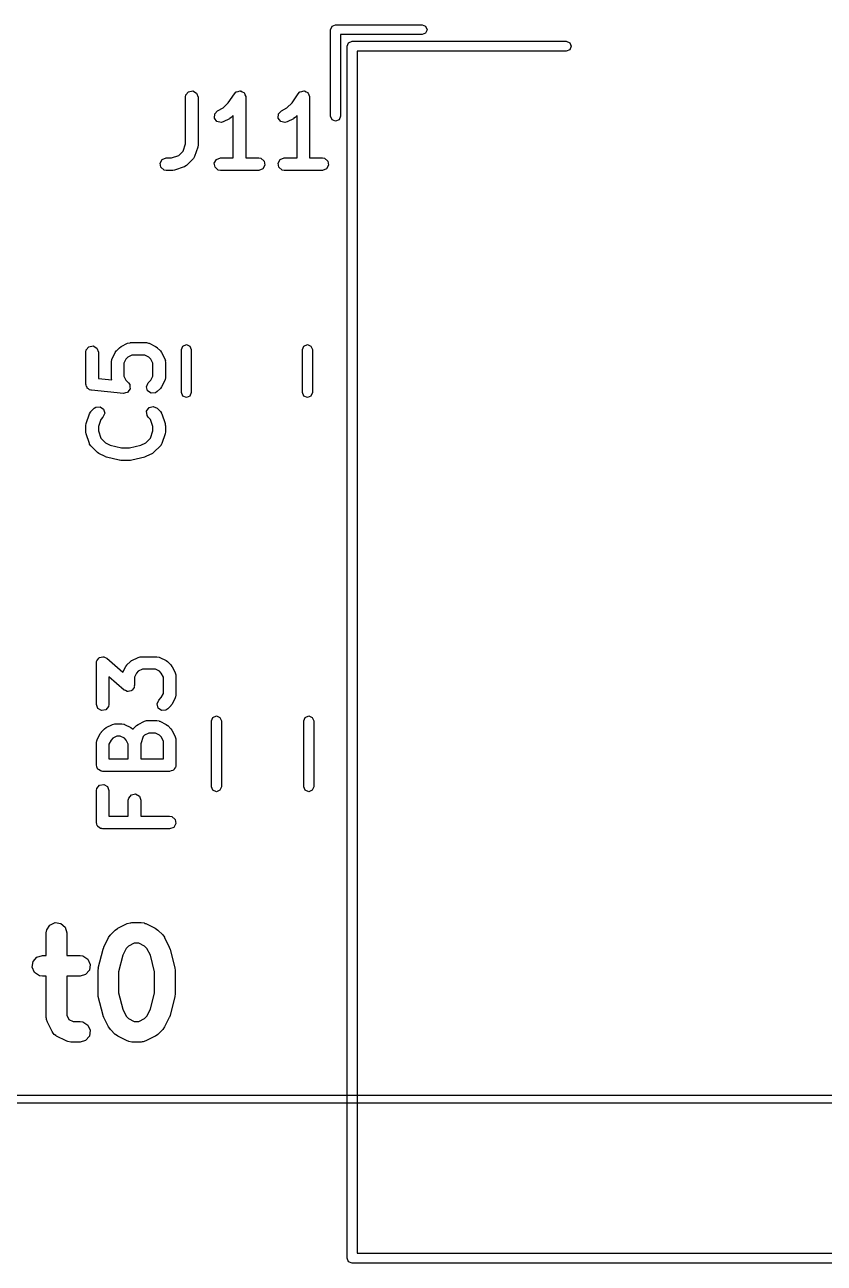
# Model space of a CAD drawing. Extents: x 0 to 4.25, y -4.42 to 0.
# Drawn here: x 2.891 to 3.273, y -4.409 to -3.818 of the extents above; entities that cross this region are included whole.
import ezdxf

# ---------------------------------------------------------------- set-up
doc = ezdxf.new("R2010")
doc.units = 0
doc.header["$MEASUREMENT"] = 0
doc.layers.add('BLACK', color=7, linetype='CONTINUOUS')

msp = doc.modelspace()

# ---------------------------------------------------------------- linework, layer by layer
at = {"layer": 'BLACK', "linetype": 'CONTINUOUS'}
for p, q in [((3.03701, -3.82008), (3.0377, -3.81841)), ((3.0377, -3.81841), (3.03937, -3.81772)), ((3.03937, -3.81772), (3.08071, -3.81772)), ((3.08071, -3.81772), (3.08238, -3.81841)), ((3.08238, -3.81841), (3.08307, -3.82008)), ((3.03701, -3.86142), (3.03701, -3.82008)), ((3.08071, -3.82244), (3.04173, -3.82244)), ((3.04173, -3.82244), (3.04173, -3.86142)), ((3.04557, -3.82628), (3.04724, -3.82559)), ((3.04724, -3.82559), (3.14961, -3.82559)), ((3.08238, -3.82175), (3.08071, -3.82244)), ((3.08307, -3.82008), (3.08238, -3.82175)), ((3.14961, -3.82559), (3.15128, -3.82628)), ((3.04488, -3.82795), (3.04557, -3.82628)), ((3.04488, -4.40669), (3.04488, -3.82795)), ((3.14961, -3.83031), (3.04961, -3.83031)), ((3.04961, -3.83031), (3.04961, -4.40433)), ((3.15128, -3.82962), (3.14961, -3.83031)), ((3.15128, -3.82628), (3.15197, -3.82795)), ((3.15197, -3.82795), (3.15128, -3.82962)), ((2.96913, -3.84968), (2.97115, -3.84932)), ((2.97115, -3.84932), (2.97293, -3.85035)), ((2.99199, -3.84968), (2.99285, -3.84953)), ((2.99285, -3.84953), (2.99368, -3.84929)), ((2.99368, -3.84929), (2.99384, -3.84935)), ((2.99384, -3.84935), (2.99401, -3.84932)), ((2.99401, -3.84932), (2.99476, -3.84976)), ((3.02246, -3.84968), (3.02332, -3.84953)), ((3.02332, -3.84953), (3.02416, -3.84929)), ((3.02416, -3.84929), (3.02432, -3.84935)), ((3.02432, -3.84935), (3.02448, -3.84932)), ((3.02448, -3.84932), (3.02524, -3.84976)), ((2.96763, -3.85228), (2.96781, -3.85125)), ((2.96763, -3.87465), (2.96763, -3.85228)), ((2.96781, -3.85125), (2.96913, -3.84968)), ((2.97293, -3.85035), (2.97363, -3.85228)), ((2.97363, -3.85228), (2.97363, -3.87514)), ((2.98562, -3.85743), (2.98811, -3.85494)), ((2.98811, -3.85494), (2.99099, -3.85062)), ((2.99099, -3.85062), (2.99171, -3.84986)), ((2.99171, -3.84986), (2.99188, -3.84981)), ((2.99188, -3.84981), (2.99199, -3.84968)), ((2.99476, -3.84976), (2.99556, -3.85011)), ((2.99556, -3.85011), (2.99564, -3.85026)), ((2.99564, -3.85026), (2.99579, -3.85035)), ((2.99579, -3.85035), (2.99608, -3.85117)), ((2.99608, -3.85117), (2.99647, -3.85195)), ((2.99647, -3.85195), (2.99643, -3.85212)), ((2.99643, -3.85212), (2.99649, -3.85228)), ((2.99649, -3.85228), (2.99649, -3.88128)), ((3.01609, -3.85743), (3.01859, -3.85494)), ((3.01859, -3.85494), (3.02147, -3.85062)), ((3.02147, -3.85062), (3.02219, -3.84986)), ((3.02219, -3.84986), (3.02235, -3.84981)), ((3.02235, -3.84981), (3.02246, -3.84968)), ((3.02524, -3.84976), (3.02604, -3.85011)), ((3.02604, -3.85011), (3.02611, -3.85026)), ((3.02611, -3.85026), (3.02626, -3.85035)), ((3.02626, -3.85035), (3.02656, -3.85117)), ((3.02656, -3.85117), (3.02695, -3.85195)), ((3.02695, -3.85195), (3.0269, -3.85212)), ((3.0269, -3.85212), (3.02696, -3.85228)), ((3.02696, -3.85228), (3.02696, -3.88128)), ((2.98147, -3.86228), (2.98159, -3.86023)), ((2.98159, -3.86023), (2.983, -3.85874)), ((2.983, -3.85874), (2.98562, -3.85743)), ((2.99049, -3.86105), (2.98951, -3.86202)), ((2.99049, -3.88128), (2.99049, -3.86105)), ((3.01195, -3.86228), (3.01207, -3.86023)), ((3.01207, -3.86023), (3.01348, -3.85874)), ((3.01348, -3.85874), (3.01609, -3.85743)), ((3.02096, -3.86105), (3.01999, -3.86202)), ((3.02096, -3.88128), (3.02096, -3.86105)), ((3.0377, -3.86309), (3.03701, -3.86142)), ((3.04173, -3.86142), (3.04104, -3.86309)), ((2.98269, -3.86393), (2.98147, -3.86228)), ((2.98469, -3.8644), (2.98269, -3.86393)), ((2.98569, -3.86411), (2.98469, -3.8644)), ((2.98873, -3.86258), (2.98569, -3.86411)), ((2.98878, -3.86253), (2.98873, -3.86258)), ((2.98951, -3.86202), (2.98878, -3.86253)), ((3.01317, -3.86393), (3.01195, -3.86228)), ((3.01516, -3.8644), (3.01317, -3.86393)), ((3.01616, -3.86411), (3.01516, -3.8644)), ((3.01921, -3.86258), (3.01616, -3.86411)), ((3.01926, -3.86253), (3.01921, -3.86258)), ((3.01999, -3.86202), (3.01926, -3.86253)), ((3.03937, -3.86378), (3.0377, -3.86309)), ((3.04104, -3.86309), (3.03937, -3.86378)), ((2.96444, -3.88013), (2.96648, -3.87809)), ((2.96648, -3.87809), (2.96763, -3.87465)), ((2.97348, -3.87609), (2.97195, -3.88066)), ((2.97363, -3.87514), (2.97347, -3.87602)), ((2.97347, -3.87602), (2.97348, -3.87609)), ((2.95549, -3.88376), (2.95651, -3.88198)), ((2.95584, -3.88578), (2.95549, -3.88376)), ((2.95651, -3.88198), (2.95844, -3.88128)), ((2.95844, -3.88128), (2.961, -3.88128)), ((2.961, -3.88128), (2.96444, -3.88013)), ((2.96818, -3.88488), (2.96733, -3.88547)), ((2.97123, -3.88183), (2.96818, -3.88488)), ((2.9713, -3.88167), (2.97123, -3.88183)), ((2.97146, -3.88157), (2.9713, -3.88167)), ((2.97195, -3.88066), (2.97146, -3.88157)), ((2.98139, -3.88376), (2.98242, -3.88198)), ((2.98175, -3.88578), (2.98139, -3.88376)), ((2.98242, -3.88198), (2.98434, -3.88128)), ((2.98434, -3.88128), (2.99049, -3.88128)), ((2.99649, -3.88128), (3.00263, -3.88128)), ((3.00263, -3.88128), (3.00366, -3.88146)), ((3.00366, -3.88146), (3.00523, -3.88278)), ((3.00559, -3.8848), (3.00456, -3.88658)), ((3.00523, -3.88278), (3.00559, -3.8848)), ((3.01187, -3.88376), (3.01289, -3.88198)), ((3.01222, -3.88578), (3.01187, -3.88376)), ((3.01289, -3.88198), (3.01482, -3.88128)), ((3.01482, -3.88128), (3.02096, -3.88128)), ((3.02696, -3.88128), (3.03311, -3.88128)), ((3.03311, -3.88128), (3.03413, -3.88146)), ((3.03413, -3.88146), (3.0357, -3.88278)), ((3.03606, -3.8848), (3.03504, -3.88658)), ((3.0357, -3.88278), (3.03606, -3.8848)), ((2.95741, -3.8871), (2.95584, -3.88578)), ((2.95844, -3.88728), (2.95741, -3.8871)), ((2.96149, -3.88728), (2.95844, -3.88728)), ((2.96155, -3.88726), (2.96149, -3.88728)), ((2.96244, -3.88713), (2.96155, -3.88726)), ((2.96701, -3.8856), (2.96244, -3.88713)), ((2.96715, -3.88549), (2.96701, -3.8856)), ((2.96733, -3.88547), (2.96715, -3.88549)), ((2.98332, -3.8871), (2.98175, -3.88578)), ((2.98434, -3.88728), (2.98332, -3.8871)), ((3.00263, -3.88728), (2.98434, -3.88728)), ((3.00456, -3.88658), (3.00263, -3.88728)), ((3.0138, -3.8871), (3.01222, -3.88578)), ((3.01482, -3.88728), (3.0138, -3.8871)), ((3.03311, -3.88728), (3.01482, -3.88728)), ((3.03504, -3.88658), (3.03311, -3.88728)), ((2.92003, -3.97402), (2.92021, -3.97299)), ((2.92021, -3.97299), (2.92153, -3.97142)), ((2.92153, -3.97142), (2.92355, -3.97106)), ((2.92355, -3.97106), (2.92533, -3.97209)), ((2.92533, -3.97209), (2.92603, -3.97402)), ((2.93406, -3.9742), (2.93459, -3.97348)), ((2.93459, -3.97348), (2.93462, -3.97342)), ((2.93462, -3.97342), (2.93614, -3.9719)), ((2.93614, -3.9719), (2.93688, -3.97138)), ((2.93688, -3.97138), (2.93692, -3.97134)), ((2.93692, -3.97134), (2.93997, -3.96981)), ((2.93997, -3.96981), (2.94097, -3.96951)), ((2.94097, -3.96951), (2.94114, -3.96956)), ((2.94114, -3.96956), (2.94131, -3.96949)), ((2.94131, -3.96949), (2.94893, -3.96949)), ((2.94893, -3.96949), (2.94996, -3.96968)), ((2.94996, -3.96968), (2.9501, -3.96979)), ((2.9501, -3.96979), (2.95027, -3.96981)), ((2.95027, -3.96981), (2.95332, -3.97134)), ((2.95332, -3.97134), (2.95404, -3.97187)), ((2.95404, -3.97187), (2.9541, -3.9719)), ((2.9541, -3.9719), (2.95562, -3.97342)), ((2.95562, -3.97342), (2.95614, -3.97416)), ((2.96571, -3.97279), (2.9664, -3.97112)), ((2.96571, -3.99336), (2.96571, -3.97279)), ((2.9664, -3.97112), (2.96807, -3.97042)), ((2.96807, -3.97042), (2.96974, -3.97112)), ((2.96974, -3.97112), (2.97043, -3.97279)), ((2.97043, -3.97279), (2.97043, -3.99336)), ((3.02358, -3.97279), (3.02427, -3.97112)), ((3.02358, -3.99336), (3.02358, -3.97279)), ((3.02427, -3.97112), (3.02594, -3.97042)), ((3.02594, -3.97042), (3.02762, -3.97112)), ((3.02762, -3.97112), (3.02831, -3.97279)), ((3.02831, -3.97279), (3.02831, -3.99336)), ((2.92003, -3.98926), (2.92003, -3.97402)), ((2.92603, -3.97402), (2.92603, -3.98654)), ((2.93222, -3.97859), (2.9324, -3.97756)), ((2.93222, -3.98621), (2.93222, -3.97859)), ((2.9324, -3.97756), (2.93251, -3.97743)), ((2.93251, -3.97743), (2.93253, -3.97725)), ((2.93253, -3.97725), (2.93406, -3.9742)), ((2.93921, -3.97732), (2.93822, -3.9793)), ((2.93822, -3.9793), (2.93822, -3.9855)), ((2.94004, -3.97648), (2.93921, -3.97732)), ((2.94202, -3.97549), (2.94004, -3.97648)), ((2.94822, -3.97549), (2.94202, -3.97549)), ((2.9502, -3.97648), (2.94822, -3.97549)), ((2.95104, -3.97732), (2.9502, -3.97648)), ((2.95203, -3.9793), (2.95104, -3.97732)), ((2.95203, -3.9855), (2.95203, -3.9793)), ((2.95614, -3.97416), (2.95619, -3.9742)), ((2.95619, -3.9742), (2.95771, -3.97725)), ((2.95771, -3.97725), (2.95801, -3.97825)), ((2.95801, -3.97825), (2.95797, -3.97842)), ((2.95797, -3.97842), (2.95803, -3.97859)), ((2.95803, -3.97859), (2.95803, -3.98621)), ((2.93822, -3.9855), (2.93921, -3.98748)), ((2.95104, -3.98748), (2.95203, -3.9855)), ((2.92025, -3.98986), (2.92003, -3.98926)), ((2.92029, -3.99049), (2.92025, -3.98986)), ((2.92059, -3.99079), (2.92029, -3.99049)), ((2.92073, -3.99119), (2.92059, -3.99079)), ((2.92128, -3.9915), (2.92073, -3.99119)), ((2.92173, -3.99196), (2.92128, -3.9915)), ((2.92603, -3.98654), (2.93242, -3.98718)), ((2.93228, -3.98638), (2.93222, -3.98621)), ((2.93224, -3.98655), (2.93228, -3.98638)), ((2.93242, -3.98718), (2.93224, -3.98655)), ((2.93921, -3.98748), (2.94039, -3.98866)), ((2.94039, -3.98866), (2.94098, -3.98951)), ((2.94098, -3.98951), (2.94099, -3.98953)), ((2.94099, -3.98953), (2.941, -3.98955)), ((2.941, -3.98955), (2.94108, -3.99055)), ((2.94108, -3.99055), (2.94116, -3.99156)), ((2.94899, -3.99052), (2.94986, -3.98866)), ((2.94952, -3.9925), (2.94899, -3.99052)), ((2.94986, -3.98866), (2.95104, -3.98748)), ((2.95562, -3.99138), (2.9541, -3.9929)), ((2.95565, -3.99132), (2.95562, -3.99138)), ((2.95619, -3.9906), (2.95565, -3.99132)), ((2.95771, -3.98755), (2.95619, -3.9906)), ((2.95773, -3.98737), (2.95771, -3.98755)), ((2.95785, -3.98724), (2.95773, -3.98737)), ((2.95803, -3.98621), (2.95785, -3.98724)), ((2.9224, -3.99215), (2.92173, -3.99196)), ((2.92251, -3.99221), (2.9224, -3.99215)), ((2.92258, -3.9922), (2.92251, -3.99221)), ((2.92273, -3.99224), (2.92258, -3.9922)), ((2.93797, -3.99377), (2.92273, -3.99224)), ((2.93799, -3.99376), (2.93797, -3.99377)), ((2.938, -3.99377), (2.93799, -3.99376)), ((2.93898, -3.99351), (2.938, -3.99377)), ((2.93996, -3.99326), (2.93898, -3.99351)), ((2.93997, -3.99324), (2.93996, -3.99326)), ((2.93999, -3.99324), (2.93997, -3.99324)), ((2.94057, -3.99241), (2.93999, -3.99324)), ((2.94115, -3.99159), (2.94057, -3.99241)), ((2.94116, -3.99156), (2.94115, -3.99157)), ((2.94115, -3.99157), (2.94115, -3.99159)), ((2.9512, -3.99368), (2.94952, -3.9925)), ((2.95325, -3.9935), (2.9512, -3.99368)), ((2.9541, -3.9929), (2.95325, -3.9935)), ((2.9664, -3.99503), (2.96571, -3.99336)), ((2.96807, -3.99572), (2.9664, -3.99503)), ((2.96974, -3.99503), (2.96807, -3.99572)), ((2.97043, -3.99336), (2.96974, -3.99503)), ((3.02427, -3.99503), (3.02358, -3.99336)), ((3.02594, -3.99572), (3.02427, -3.99503)), ((3.02762, -3.99503), (3.02594, -3.99572)), ((3.02831, -3.99336), (3.02762, -3.99503)), ((2.92171, -4.00355), (2.9222, -4.00263)), ((2.9222, -4.00263), (2.92235, -4.00254)), ((2.92235, -4.00254), (2.92243, -4.00237)), ((2.92243, -4.00237), (2.92395, -4.00085)), ((2.92395, -4.00085), (2.92481, -4.00025)), ((2.92481, -4.00025), (2.92685, -4.00007)), ((2.92685, -4.00007), (2.92853, -4.00125)), ((2.92906, -4.00323), (2.9282, -4.00509)), ((2.92853, -4.00125), (2.92906, -4.00323)), ((2.94908, -4.00219), (2.95026, -4.00051)), ((2.94926, -4.00424), (2.94908, -4.00219)), ((2.95026, -4.00051), (2.95224, -3.99998)), ((2.95224, -3.99998), (2.9541, -4.00085)), ((2.9541, -4.00085), (2.95562, -4.00237)), ((2.95562, -4.00237), (2.95622, -4.00323)), ((2.95622, -4.00323), (2.95624, -4.00341)), ((2.92003, -4.00907), (2.92018, -4.00818)), ((2.92003, -4.01211), (2.92003, -4.00907)), ((2.92018, -4.00812), (2.92171, -4.00355)), ((2.92018, -4.00818), (2.92018, -4.00812)), ((2.92717, -4.00612), (2.92603, -4.00955)), ((2.9282, -4.00509), (2.92717, -4.00612)), ((2.94986, -4.00509), (2.94926, -4.00424)), ((2.95088, -4.00612), (2.94986, -4.00509)), ((2.95203, -4.00955), (2.95088, -4.00612)), ((2.95624, -4.00341), (2.95635, -4.00355)), ((2.95635, -4.00355), (2.95787, -4.00812)), ((2.95787, -4.00812), (2.958, -4.009)), ((2.958, -4.009), (2.95803, -4.00907)), ((2.95803, -4.00907), (2.95803, -4.01211)), ((2.92005, -4.01218), (2.92003, -4.01211)), ((2.92018, -4.01306), (2.92005, -4.01218)), ((2.92171, -4.01763), (2.92018, -4.01306)), ((2.92603, -4.00955), (2.92603, -4.01163)), ((2.92603, -4.01163), (2.92717, -4.01506)), ((2.92717, -4.01506), (2.92938, -4.01727)), ((2.94868, -4.01727), (2.95088, -4.01506)), ((2.95088, -4.01506), (2.95203, -4.01163)), ((2.95203, -4.01163), (2.95203, -4.00955)), ((2.95787, -4.01306), (2.95635, -4.01763)), ((2.95803, -4.01211), (2.95787, -4.013)), ((2.95787, -4.013), (2.95787, -4.01306)), ((2.92182, -4.01777), (2.92171, -4.01763)), ((2.92183, -4.01795), (2.92182, -4.01777)), ((2.92243, -4.01881), (2.92183, -4.01795)), ((2.92548, -4.02185), (2.92243, -4.01881)), ((2.92938, -4.01727), (2.93169, -4.01843)), ((2.93169, -4.01843), (2.93711, -4.01978)), ((2.93711, -4.01978), (2.94094, -4.01978)), ((2.94094, -4.01978), (2.94636, -4.01843)), ((2.94636, -4.01843), (2.94868, -4.01727)), ((2.95562, -4.01881), (2.95258, -4.02185)), ((2.9557, -4.01864), (2.95562, -4.01881)), ((2.95585, -4.01855), (2.9557, -4.01864)), ((2.95635, -4.01763), (2.95585, -4.01855)), ((2.92554, -4.02188), (2.92548, -4.02185)), ((2.92626, -4.02242), (2.92554, -4.02188)), ((2.9293, -4.02394), (2.92626, -4.02242)), ((2.92945, -4.02396), (2.9293, -4.02394)), ((2.92992, -4.02417), (2.92945, -4.02396)), ((2.93601, -4.02569), (2.92992, -4.02417)), ((2.93615, -4.02568), (2.93601, -4.02569)), ((2.93674, -4.02578), (2.93615, -4.02568)), ((2.94131, -4.02578), (2.93674, -4.02578)), ((2.94144, -4.02573), (2.94131, -4.02578)), ((2.94204, -4.02569), (2.94144, -4.02573)), ((2.94814, -4.02417), (2.94204, -4.02569)), ((2.94825, -4.02409), (2.94814, -4.02417)), ((2.94875, -4.02394), (2.94825, -4.02409)), ((2.9518, -4.02242), (2.94875, -4.02394)), ((2.95184, -4.02237), (2.9518, -4.02242)), ((2.95258, -4.02185), (2.95184, -4.02237)), ((2.92519, -4.12175), (2.92525, -4.12142)), ((2.92525, -4.12142), (2.92577, -4.1208)), ((2.92577, -4.1208), (2.92619, -4.1201)), ((2.92619, -4.1201), (2.92641, -4.12003)), ((2.92641, -4.12003), (2.92657, -4.11984)), ((2.92657, -4.11984), (2.92736, -4.1197)), ((2.92736, -4.1197), (2.92813, -4.11944)), ((2.92813, -4.11944), (2.92835, -4.11953)), ((2.92835, -4.11953), (2.92859, -4.11949)), ((2.92859, -4.11949), (2.92929, -4.11989)), ((2.92929, -4.11989), (2.93004, -4.12018)), ((2.93004, -4.12018), (2.93772, -4.1269)), ((2.94118, -4.12184), (2.94192, -4.12133)), ((2.94192, -4.12133), (2.94196, -4.12128)), ((2.94196, -4.12128), (2.94501, -4.11976)), ((2.94501, -4.11976), (2.94601, -4.11946)), ((2.94601, -4.11946), (2.94618, -4.1195)), ((2.94618, -4.1195), (2.94635, -4.11944)), ((2.94635, -4.11944), (2.95397, -4.11944)), ((2.95397, -4.11944), (2.955, -4.11962)), ((2.955, -4.11962), (2.95513, -4.11974)), ((2.95513, -4.11974), (2.95531, -4.11976)), ((2.95531, -4.11976), (2.95836, -4.12128)), ((2.95836, -4.12128), (2.95908, -4.12182)), ((2.92507, -4.12244), (2.92515, -4.122)), ((2.92507, -4.14225), (2.92507, -4.12244)), ((2.92512, -4.12186), (2.92519, -4.12175)), ((2.92515, -4.122), (2.92512, -4.12186)), ((2.93772, -4.1269), (2.9391, -4.12415)), ((2.9391, -4.12415), (2.93963, -4.12343)), ((2.93963, -4.12343), (2.93966, -4.12337)), ((2.93966, -4.12337), (2.94118, -4.12184)), ((2.94425, -4.12727), (2.94326, -4.12925)), ((2.94508, -4.12643), (2.94425, -4.12727)), ((2.94706, -4.12544), (2.94508, -4.12643)), ((2.95326, -4.12544), (2.94706, -4.12544)), ((2.95524, -4.12643), (2.95326, -4.12544)), ((2.95608, -4.12727), (2.95524, -4.12643)), ((2.95707, -4.12925), (2.95608, -4.12727)), ((2.95908, -4.12182), (2.95914, -4.12184)), ((2.95914, -4.12184), (2.96066, -4.12337)), ((2.96066, -4.12337), (2.96118, -4.1241)), ((2.96118, -4.1241), (2.96123, -4.12415)), ((2.96123, -4.12415), (2.96275, -4.1272)), ((2.96275, -4.1272), (2.96305, -4.12819)), ((2.93828, -4.13537), (2.93107, -4.12905)), ((2.93107, -4.12905), (2.93107, -4.14225)), ((2.94326, -4.13311), (2.94318, -4.13355)), ((2.94326, -4.12925), (2.94326, -4.13311)), ((2.95707, -4.13697), (2.95707, -4.12925)), ((2.96305, -4.12819), (2.96301, -4.12837)), ((2.96301, -4.12837), (2.96307, -4.12854)), ((2.96307, -4.12854), (2.96307, -4.13768)), ((2.93904, -4.13566), (2.93828, -4.13537)), ((2.93974, -4.13606), (2.93904, -4.13566)), ((2.93997, -4.13602), (2.93974, -4.13606)), ((2.9402, -4.13611), (2.93997, -4.13602)), ((2.94096, -4.13585), (2.9402, -4.13611)), ((2.94176, -4.13571), (2.94096, -4.13585)), ((2.94191, -4.13552), (2.94176, -4.13571)), ((2.94214, -4.13545), (2.94191, -4.13552)), ((2.94256, -4.13475), (2.94214, -4.13545)), ((2.94308, -4.13413), (2.94256, -4.13475)), ((2.94314, -4.1338), (2.94308, -4.13413)), ((2.9432, -4.13369), (2.94314, -4.1338)), ((2.94318, -4.13355), (2.9432, -4.13369)), ((2.9549, -4.14013), (2.95608, -4.13895)), ((2.95608, -4.13895), (2.95707, -4.13697)), ((2.96275, -4.13902), (2.96123, -4.14207)), ((2.96277, -4.13884), (2.96275, -4.13902)), ((2.96289, -4.13871), (2.96277, -4.13884)), ((2.96307, -4.13768), (2.96289, -4.13871)), ((2.92577, -4.14418), (2.92507, -4.14225)), ((2.92755, -4.14521), (2.92577, -4.14418)), ((2.92957, -4.14485), (2.92755, -4.14521)), ((2.93089, -4.14328), (2.92957, -4.14485)), ((2.93107, -4.14225), (2.93089, -4.14328)), ((2.95403, -4.14199), (2.9549, -4.14013)), ((2.95456, -4.14397), (2.95403, -4.14199)), ((2.95624, -4.14515), (2.95456, -4.14397)), ((2.95829, -4.14497), (2.95624, -4.14515)), ((2.95914, -4.14437), (2.95829, -4.14497)), ((2.96066, -4.14285), (2.95914, -4.14437)), ((2.96069, -4.14279), (2.96066, -4.14285)), ((2.96123, -4.14207), (2.96069, -4.14279)), ((2.94501, -4.15176), (2.94806, -4.15023)), ((2.94806, -4.15023), (2.94906, -4.14994)), ((2.94906, -4.14994), (2.94923, -4.14998)), ((2.94923, -4.14998), (2.9494, -4.14992)), ((2.9494, -4.14992), (2.95397, -4.14992)), ((2.95397, -4.14992), (2.955, -4.1501)), ((2.955, -4.1501), (2.95513, -4.15021)), ((2.95513, -4.15021), (2.95531, -4.15023)), ((2.95531, -4.15023), (2.95836, -4.15176)), ((2.98008, -4.15009), (2.98077, -4.14842)), ((2.98008, -4.18156), (2.98008, -4.15009)), ((2.98077, -4.14842), (2.98244, -4.14773)), ((2.98244, -4.14773), (2.98411, -4.14842)), ((2.98411, -4.14842), (2.9848, -4.15009)), ((2.9848, -4.15009), (2.9848, -4.18156)), ((3.02417, -4.15009), (3.02487, -4.14842)), ((3.02417, -4.18156), (3.02417, -4.15009)), ((3.02487, -4.14842), (3.02654, -4.14773)), ((3.02654, -4.14773), (3.02821, -4.14842)), ((3.02821, -4.14842), (3.0289, -4.15009)), ((3.0289, -4.15009), (3.0289, -4.18156)), ((2.92538, -4.1592), (2.92691, -4.15615)), ((2.92691, -4.15615), (2.92744, -4.15543)), ((2.92744, -4.15543), (2.92747, -4.15537)), ((2.92747, -4.15537), (2.92899, -4.15384)), ((2.92899, -4.15384), (2.92973, -4.15333)), ((2.92973, -4.15333), (2.92977, -4.15328)), ((2.92977, -4.15328), (2.93282, -4.15176)), ((2.93282, -4.15176), (2.93382, -4.15146)), ((2.93382, -4.15146), (2.93399, -4.1515)), ((2.93399, -4.1515), (2.93416, -4.15144)), ((2.93416, -4.15144), (2.93721, -4.15144)), ((2.93721, -4.15144), (2.93824, -4.15162)), ((2.93824, -4.15162), (2.93837, -4.15174)), ((2.93837, -4.15174), (2.93855, -4.15176)), ((2.93855, -4.15176), (2.9416, -4.15328)), ((2.9416, -4.15328), (2.94232, -4.15382)), ((2.94232, -4.15382), (2.94238, -4.15384)), ((2.94238, -4.15384), (2.94258, -4.15404)), ((2.94258, -4.15404), (2.94263, -4.15401)), ((2.94263, -4.15401), (2.94271, -4.15384)), ((2.94271, -4.15384), (2.94423, -4.15232)), ((2.94423, -4.15232), (2.94497, -4.15181)), ((2.94497, -4.15181), (2.94501, -4.15176)), ((2.94813, -4.15691), (2.94745, -4.15759)), ((2.95011, -4.15592), (2.94813, -4.15691)), ((2.95326, -4.15592), (2.95011, -4.15592)), ((2.95524, -4.15691), (2.95326, -4.15592)), ((2.95608, -4.15774), (2.95524, -4.15691)), ((2.95836, -4.15176), (2.95908, -4.15229)), ((2.95908, -4.15229), (2.95914, -4.15232)), ((2.95914, -4.15232), (2.96066, -4.15384)), ((2.96066, -4.15384), (2.96118, -4.15458)), ((2.96118, -4.15458), (2.96123, -4.15462)), ((2.96123, -4.15462), (2.96275, -4.15767)), ((2.92507, -4.16054), (2.92525, -4.15951)), ((2.92507, -4.1712), (2.92507, -4.16054)), ((2.92525, -4.15951), (2.92536, -4.15937)), ((2.92536, -4.15937), (2.92538, -4.1592)), ((2.93206, -4.15927), (2.93107, -4.16125)), ((2.93107, -4.16125), (2.93107, -4.1682)), ((2.93289, -4.15843), (2.93206, -4.15927)), ((2.93487, -4.15744), (2.93289, -4.15843)), ((2.9365, -4.15744), (2.93487, -4.15744)), ((2.93848, -4.15843), (2.9365, -4.15744)), ((2.93932, -4.15927), (2.93848, -4.15843)), ((2.9403, -4.16125), (2.93932, -4.15927)), ((2.9403, -4.1682), (2.9403, -4.16125)), ((2.94745, -4.15759), (2.9463, -4.16102)), ((2.9463, -4.16102), (2.9463, -4.1682)), ((2.95707, -4.15972), (2.95608, -4.15774)), ((2.95707, -4.1682), (2.95707, -4.15972)), ((2.96275, -4.15767), (2.96305, -4.15867)), ((2.96305, -4.15867), (2.96301, -4.15884)), ((2.96301, -4.15884), (2.96307, -4.15901)), ((2.96307, -4.15901), (2.96307, -4.1712)), ((2.93107, -4.1682), (2.9403, -4.1682)), ((2.9463, -4.1682), (2.95707, -4.1682)), ((2.92533, -4.17194), (2.92507, -4.1712)), ((2.92547, -4.1727), (2.92533, -4.17194)), ((2.92568, -4.17288), (2.92547, -4.1727)), ((2.92577, -4.17313), (2.92568, -4.17288)), ((2.92644, -4.17352), (2.92577, -4.17313)), ((2.92704, -4.17402), (2.92644, -4.17352)), ((2.92743, -4.17409), (2.92704, -4.17402)), ((2.92755, -4.17416), (2.92743, -4.17409)), ((2.92768, -4.17414), (2.92755, -4.17416)), ((2.92807, -4.1742), (2.92768, -4.17414)), ((2.96007, -4.1742), (2.92807, -4.1742)), ((2.9608, -4.17394), (2.96007, -4.1742)), ((2.96157, -4.1738), (2.9608, -4.17394)), ((2.96174, -4.17359), (2.96157, -4.1738)), ((2.962, -4.1735), (2.96174, -4.17359)), ((2.96238, -4.17283), (2.962, -4.1735)), ((2.96289, -4.17223), (2.96238, -4.17283)), ((2.96295, -4.17184), (2.96289, -4.17223)), ((2.96302, -4.17172), (2.96295, -4.17184)), ((2.96307, -4.1712), (2.963, -4.17159)), ((2.963, -4.17159), (2.96302, -4.17172)), ((2.92657, -4.1808), (2.92859, -4.18044)), ((2.92859, -4.18044), (2.93036, -4.18147)), ((2.92507, -4.18339), (2.92525, -4.18237)), ((2.92507, -4.19863), (2.92507, -4.18339)), ((2.92525, -4.18237), (2.92657, -4.1808)), ((2.93036, -4.18147), (2.93107, -4.18339)), ((2.93107, -4.18339), (2.93107, -4.19563)), ((2.94049, -4.18694), (2.9418, -4.18537)), ((2.9418, -4.18537), (2.94383, -4.18501)), ((2.94383, -4.18501), (2.9456, -4.18604)), ((2.9456, -4.18604), (2.9463, -4.18797)), ((2.98077, -4.18323), (2.98008, -4.18156)), ((2.98244, -4.18392), (2.98077, -4.18323)), ((2.98411, -4.18323), (2.98244, -4.18392)), ((2.9848, -4.18156), (2.98411, -4.18323)), ((3.02487, -4.18323), (3.02417, -4.18156)), ((3.02654, -4.18392), (3.02487, -4.18323)), ((3.02821, -4.18323), (3.02654, -4.18392)), ((3.0289, -4.18156), (3.02821, -4.18323)), ((2.9403, -4.18797), (2.94049, -4.18694)), ((2.9403, -4.19563), (2.9403, -4.18797)), ((2.9463, -4.18797), (2.9463, -4.19563)), ((2.93107, -4.19563), (2.9403, -4.19563)), ((2.9463, -4.19563), (2.96007, -4.19563)), ((2.96007, -4.19563), (2.96109, -4.19581)), ((2.96109, -4.19581), (2.96266, -4.19713)), ((2.96266, -4.19713), (2.96302, -4.19915)), ((2.92533, -4.19937), (2.92507, -4.19863)), ((2.92547, -4.20013), (2.92533, -4.19937)), ((2.92568, -4.20031), (2.92547, -4.20013)), ((2.92577, -4.20056), (2.92568, -4.20031)), ((2.92644, -4.20095), (2.92577, -4.20056)), ((2.92704, -4.20145), (2.92644, -4.20095)), ((2.92743, -4.20152), (2.92704, -4.20145)), ((2.92755, -4.20159), (2.92743, -4.20152)), ((2.92768, -4.20156), (2.92755, -4.20159)), ((2.92807, -4.20163), (2.92768, -4.20156)), ((2.96007, -4.20163), (2.92807, -4.20163)), ((2.962, -4.20093), (2.96007, -4.20163)), ((2.96302, -4.19915), (2.962, -4.20093)), ((2.9011, -4.25129), (2.9013, -4.2499)), ((2.9011, -4.26212), (2.9011, -4.25129)), ((2.9013, -4.2499), (2.9028, -4.24757)), ((2.9028, -4.24757), (2.90532, -4.24642)), ((2.90532, -4.24642), (2.90807, -4.24682)), ((2.90807, -4.24682), (2.91016, -4.24863)), ((2.91016, -4.24863), (2.91094, -4.25129)), ((2.91094, -4.25129), (2.91094, -4.26212)), ((2.93178, -4.25231), (2.93403, -4.25006)), ((2.93403, -4.25006), (2.93517, -4.24922)), ((2.93517, -4.24922), (2.93525, -4.2492)), ((2.93525, -4.2492), (2.93531, -4.24914)), ((2.93531, -4.24914), (2.93981, -4.24689)), ((2.93981, -4.24689), (2.94115, -4.24645)), ((2.94115, -4.24645), (2.94159, -4.2465)), ((2.94159, -4.2465), (2.94201, -4.24637)), ((2.94201, -4.24637), (2.94651, -4.24637)), ((2.94651, -4.24637), (2.94791, -4.24657)), ((2.94791, -4.24657), (2.94828, -4.24681)), ((2.94828, -4.24681), (2.94871, -4.24689)), ((2.94871, -4.24689), (2.95321, -4.24914)), ((2.95321, -4.24914), (2.95437, -4.24995)), ((2.95437, -4.24995), (2.95442, -4.25002)), ((2.95442, -4.25002), (2.95449, -4.25006)), ((2.95449, -4.25006), (2.95674, -4.25231)), ((2.92861, -4.25809), (2.93086, -4.25359)), ((2.93086, -4.25359), (2.93167, -4.25243)), ((2.93167, -4.25243), (2.93174, -4.25239)), ((2.93174, -4.25239), (2.93178, -4.25231)), ((2.94043, -4.25759), (2.93931, -4.25871)), ((2.94318, -4.25621), (2.94043, -4.25759)), ((2.94535, -4.25621), (2.94318, -4.25621)), ((2.9481, -4.25759), (2.94535, -4.25621)), ((2.94922, -4.25871), (2.9481, -4.25759)), ((2.95674, -4.25231), (2.95759, -4.25344)), ((2.95759, -4.25344), (2.95761, -4.25353)), ((2.95761, -4.25353), (2.95766, -4.25359)), ((2.95766, -4.25359), (2.95991, -4.25809)), ((2.89479, -4.26499), (2.89661, -4.2629)), ((2.89661, -4.2629), (2.89927, -4.26212)), ((2.89927, -4.26212), (2.9011, -4.26212)), ((2.91094, -4.26212), (2.91727, -4.26212)), ((2.91727, -4.26212), (2.91866, -4.26232)), ((2.91866, -4.26232), (2.92099, -4.26383)), ((2.92599, -4.2681), (2.92824, -4.2591)), ((2.92824, -4.2591), (2.92858, -4.25827)), ((2.92858, -4.25827), (2.92861, -4.25809)), ((2.93766, -4.26201), (2.93569, -4.2699)), ((2.93931, -4.25871), (2.93766, -4.26201)), ((2.95087, -4.26201), (2.94922, -4.25871)), ((2.95284, -4.2699), (2.95087, -4.26201)), ((2.95991, -4.25809), (2.9602, -4.25895)), ((2.9602, -4.25895), (2.96029, -4.2591)), ((2.96029, -4.2591), (2.96254, -4.2681)), ((2.8944, -4.26774), (2.89479, -4.26499)), ((2.89554, -4.27026), (2.8944, -4.26774)), ((2.92174, -4.26909), (2.91993, -4.27118)), ((2.92099, -4.26383), (2.92214, -4.26635)), ((2.92214, -4.26635), (2.92174, -4.26909)), ((2.92584, -4.26929), (2.926, -4.26824)), ((2.92584, -4.28054), (2.92584, -4.26929)), ((2.926, -4.26824), (2.92599, -4.2681)), ((2.96254, -4.2681), (2.96264, -4.26916)), ((2.96264, -4.26916), (2.96268, -4.26929)), ((2.96268, -4.26929), (2.96268, -4.28054)), ((2.89787, -4.27176), (2.89554, -4.27026)), ((2.89927, -4.27196), (2.89787, -4.27176)), ((2.9011, -4.27196), (2.89927, -4.27196)), ((2.9011, -4.29179), (2.9011, -4.27196)), ((2.91727, -4.27196), (2.91094, -4.27196)), ((2.91094, -4.27196), (2.91094, -4.29063)), ((2.91993, -4.27118), (2.91727, -4.27196)), ((2.93569, -4.2699), (2.93569, -4.27993)), ((2.95284, -4.27993), (2.95284, -4.2699)), ((2.92588, -4.28068), (2.92584, -4.28054)), ((2.92599, -4.28173), (2.92588, -4.28068)), ((2.93569, -4.27993), (2.93766, -4.28782)), ((2.95087, -4.28782), (2.95284, -4.27993)), ((2.96268, -4.28054), (2.96253, -4.28159)), ((2.92824, -4.29073), (2.92599, -4.28173)), ((2.96254, -4.28173), (2.96029, -4.29073)), ((2.96253, -4.28159), (2.96254, -4.28173)), ((2.90122, -4.29221), (2.9011, -4.29179)), ((2.90117, -4.29265), (2.90122, -4.29221)), ((2.90162, -4.29399), (2.90117, -4.29265)), ((2.91094, -4.29063), (2.91194, -4.29262)), ((2.91194, -4.29262), (2.91393, -4.29362)), ((2.92833, -4.29089), (2.92824, -4.29073)), ((2.92861, -4.29174), (2.92833, -4.29089)), ((2.93086, -4.29624), (2.92861, -4.29174)), ((2.93766, -4.28782), (2.93931, -4.29112)), ((2.93931, -4.29112), (2.94043, -4.29224)), ((2.94043, -4.29224), (2.94318, -4.29362)), ((2.94535, -4.29362), (2.9481, -4.29224)), ((2.9481, -4.29224), (2.94922, -4.29112)), ((2.94922, -4.29112), (2.95087, -4.28782)), ((2.95991, -4.29174), (2.95766, -4.29624)), ((2.95995, -4.29156), (2.95991, -4.29174)), ((2.96029, -4.29073), (2.95995, -4.29156)), ((2.90387, -4.29849), (2.90162, -4.29399)), ((2.90446, -4.29913), (2.90387, -4.29849)), ((2.91393, -4.29362), (2.91727, -4.29362)), ((2.91727, -4.29362), (2.91866, -4.29382)), ((2.91866, -4.29382), (2.92099, -4.29532)), ((2.92099, -4.29532), (2.92214, -4.29784)), ((2.92214, -4.29784), (2.92174, -4.30059)), ((2.93092, -4.2963), (2.93086, -4.29624)), ((2.93094, -4.29639), (2.93092, -4.2963)), ((2.93178, -4.29752), (2.93094, -4.29639)), ((2.93403, -4.29977), (2.93178, -4.29752)), ((2.94318, -4.29362), (2.94535, -4.29362)), ((2.95674, -4.29752), (2.95449, -4.29977)), ((2.95678, -4.29744), (2.95674, -4.29752)), ((2.95686, -4.2974), (2.95678, -4.29744)), ((2.95766, -4.29624), (2.95686, -4.2974)), ((2.90491, -4.29988), (2.90446, -4.29913)), ((2.90563, -4.30039), (2.90491, -4.29988)), ((2.90575, -4.30052), (2.90563, -4.30039)), ((2.90586, -4.30055), (2.90575, -4.30052)), ((2.90607, -4.30069), (2.90586, -4.30055)), ((2.91057, -4.30294), (2.90607, -4.30069)), ((2.911, -4.30302), (2.91057, -4.30294)), ((2.91137, -4.30326), (2.911, -4.30302)), ((2.91277, -4.30346), (2.91137, -4.30326)), ((2.91727, -4.30346), (2.91277, -4.30346)), ((2.91993, -4.30268), (2.91727, -4.30346)), ((2.92174, -4.30059), (2.91993, -4.30268)), ((2.93411, -4.29981), (2.93403, -4.29977)), ((2.93415, -4.29988), (2.93411, -4.29981)), ((2.93531, -4.30069), (2.93415, -4.29988)), ((2.93981, -4.30294), (2.93531, -4.30069)), ((2.94025, -4.30302), (2.93981, -4.30294)), ((2.94062, -4.30326), (2.94025, -4.30302)), ((2.94201, -4.30346), (2.94062, -4.30326)), ((2.94651, -4.30346), (2.94201, -4.30346)), ((2.94694, -4.30333), (2.94651, -4.30346)), ((2.94737, -4.30338), (2.94694, -4.30333)), ((2.94871, -4.30294), (2.94737, -4.30338)), ((2.95321, -4.30069), (2.94871, -4.30294)), ((2.95328, -4.30063), (2.95321, -4.30069)), ((2.95336, -4.30061), (2.95328, -4.30063)), ((2.95449, -4.29977), (2.95336, -4.30061)), ((4.25197, -4.33268), (0, -4.33268)), ((0.001969, -4.32874), (4.25, -4.32874)), ((3.04961, -4.40433), (3.40709, -4.40433)), ((3.04557, -4.40836), (3.04488, -4.40669)), ((3.04724, -4.40906), (3.04557, -4.40836)), ((3.40945, -4.40906), (3.04724, -4.40906))]:
    msp.add_line(p, q, dxfattribs=at)

doc.saveas('drawing.dxf')
